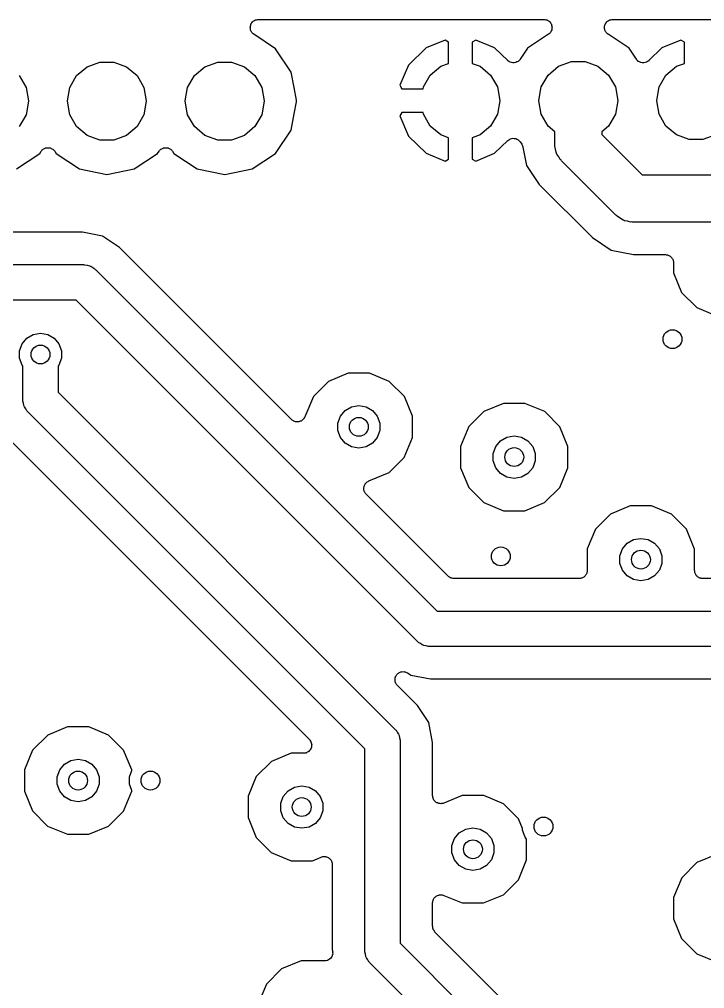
# Model space of a CAD drawing. Extents: x 91.7 to 190.7, y -114.3 to -59.5.
# Drawn here: x 144.93 to 159.7, y -81.9 to -61.02 of the extents above; entities that cross this region are included whole.
import ezdxf

# ---------------------------------------------------------------- set-up
doc = ezdxf.new("R2010")
doc.units = 0
doc.header["$MEASUREMENT"] = 0
doc.layers.add('BLACK', color=7, linetype='CONTINUOUS')

msp = doc.modelspace()

# ---------------------------------------------------------------- linework, layer by layer
at = {"layer": 'Black'}
for p, q in [((149.91, -61.184), (149.913, -61.1747)), ((149.913, -61.2049), (149.91, -61.184)), ((149.913, -61.165), (149.92, -61.1453)), ((149.913, -61.1747), (149.913, -61.165)), ((149.92, -61.1453), (149.925, -61.1248)), ((149.925, -61.1248), (149.93, -61.1168)), ((149.93, -61.1168), (149.933, -61.1077)), ((149.933, -61.1077), (149.947, -61.0916)), ((149.947, -61.0916), (149.959, -61.0741)), ((149.959, -61.0741), (149.966, -61.0684)), ((149.966, -61.0684), (149.973, -61.0611)), ((149.973, -61.0611), (149.991, -61.0505)), ((149.991, -61.0505), (150.008, -61.0381)), ((150.008, -61.0381), (150.017, -61.0354)), ((150.017, -61.0354), (150.025, -61.0306)), ((150.025, -61.0306), (150.046, -61.0269)), ((150.046, -61.0269), (150.066, -61.021)), ((150.066, -61.021), (150.076, -61.0217)), ((150.076, -61.0217), (150.085, -61.02)), ((150.085, -61.02), (156.24, -61.02)), ((156.24, -61.02), (156.249, -61.0217)), ((156.249, -61.0217), (156.259, -61.021)), ((156.259, -61.021), (156.279, -61.0269)), ((156.279, -61.0269), (156.3, -61.0306)), ((156.3, -61.0306), (156.308, -61.0354)), ((156.308, -61.0354), (156.317, -61.0381)), ((156.317, -61.0381), (156.334, -61.0505)), ((156.334, -61.0505), (156.352, -61.0611)), ((156.352, -61.0611), (156.359, -61.0684)), ((156.359, -61.0684), (156.366, -61.0741)), ((156.366, -61.0741), (156.378, -61.0916)), ((156.378, -61.0916), (156.392, -61.1077)), ((156.392, -61.1077), (156.395, -61.1168)), ((156.395, -61.1168), (156.4, -61.1248)), ((156.4, -61.1248), (156.405, -61.1453)), ((156.405, -61.1453), (156.413, -61.165)), ((156.413, -61.165), (156.413, -61.1747)), ((156.413, -61.1747), (156.415, -61.184)), ((156.415, -61.184), (156.413, -61.2049)), ((157.545, -61.184), (157.547, -61.1747)), ((157.547, -61.2049), (157.545, -61.184)), ((157.547, -61.165), (157.555, -61.1453)), ((157.547, -61.1747), (157.547, -61.165)), ((157.555, -61.1453), (157.56, -61.1248)), ((157.56, -61.1248), (157.565, -61.1168)), ((157.565, -61.1168), (157.568, -61.1077)), ((157.568, -61.1077), (157.582, -61.0916)), ((157.582, -61.0916), (157.594, -61.0741)), ((157.594, -61.0741), (157.601, -61.0684)), ((157.601, -61.0684), (157.608, -61.0611)), ((157.608, -61.0611), (157.626, -61.0505)), ((157.626, -61.0505), (157.643, -61.0381)), ((157.643, -61.0381), (157.652, -61.0354)), ((157.652, -61.0354), (157.66, -61.0306)), ((157.66, -61.0306), (157.681, -61.0269)), ((157.681, -61.0269), (157.701, -61.021)), ((157.701, -61.021), (157.711, -61.0217)), ((157.711, -61.0217), (157.72, -61.02)), ((157.72, -61.02), (161.32, -61.02)), ((149.913, -61.226), (149.913, -61.2049)), ((149.916, -61.235), (149.913, -61.226)), ((149.917, -61.2446), (149.916, -61.235)), ((149.926, -61.2635), (149.917, -61.2446)), ((149.933, -61.2832), (149.926, -61.2635)), ((149.94, -61.2906), (149.933, -61.2832)), ((149.944, -61.2993), (149.94, -61.2906)), ((149.959, -61.3138), (149.944, -61.2993)), ((149.973, -61.3299), (149.959, -61.3138)), ((149.981, -61.3348), (149.973, -61.3299)), ((149.988, -61.3414), (149.981, -61.3348)), ((150.454, -61.6526), (149.988, -61.3414)), ((156.337, -61.3414), (155.886, -61.6426)), ((156.344, -61.3348), (156.337, -61.3414)), ((156.352, -61.3299), (156.344, -61.3348)), ((156.366, -61.3138), (156.352, -61.3299)), ((156.381, -61.2993), (156.366, -61.3138)), ((156.385, -61.2906), (156.381, -61.2993)), ((156.392, -61.2832), (156.385, -61.2906)), ((156.399, -61.2635), (156.392, -61.2832)), ((156.408, -61.2446), (156.399, -61.2635)), ((156.409, -61.235), (156.408, -61.2446)), ((156.413, -61.226), (156.409, -61.235)), ((156.413, -61.2049), (156.413, -61.226)), ((157.547, -61.226), (157.547, -61.2049)), ((157.551, -61.235), (157.547, -61.226)), ((157.552, -61.2446), (157.551, -61.235)), ((157.561, -61.2635), (157.552, -61.2446)), ((157.568, -61.2832), (157.561, -61.2635)), ((157.575, -61.2906), (157.568, -61.2832)), ((157.579, -61.2993), (157.575, -61.2906)), ((157.594, -61.3138), (157.579, -61.2993)), ((157.608, -61.3299), (157.594, -61.3138)), ((157.616, -61.3348), (157.608, -61.3299)), ((157.623, -61.3414), (157.616, -61.3348)), ((158.074, -61.6426), (157.623, -61.3414)), ((154.109, -61.4652), (153.702, -61.6341)), ((154.186, -61.5101), (154.109, -61.4652)), ((154.186, -61.9684), (154.186, -61.5101)), ((154.771, -61.4652), (154.694, -61.5101)), ((154.694, -61.5101), (154.694, -61.9684)), ((155.178, -61.6341), (154.771, -61.4652)), ((159.189, -61.4652), (158.782, -61.6341)), ((159.266, -61.5101), (159.189, -61.4652)), ((159.266, -61.9684), (159.266, -61.5101)), ((150.789, -62.1544), (150.454, -61.6526)), ((153.702, -61.6341), (153.323, -62.004)), ((155.459, -61.9083), (155.178, -61.6341)), ((155.886, -61.6426), (155.728, -61.8802)), ((158.232, -61.8802), (158.074, -61.6426)), ((158.782, -61.6341), (158.501, -61.9083)), ((146.395, -62.0406), (146.672, -61.9397)), ((146.672, -61.9397), (146.968, -61.9397)), ((146.968, -61.9397), (147.245, -62.0406)), ((148.935, -62.0406), (149.212, -61.9397)), ((149.212, -61.9397), (149.508, -61.9397)), ((149.508, -61.9397), (149.785, -62.0406)), ((153.323, -62.004), (153.136, -62.4406)), ((154.015, -62.0306), (154.186, -61.9684)), ((154.694, -61.9684), (154.865, -62.0306)), ((155.46, -61.9088), (155.459, -61.9083)), ((155.46, -61.9095), (155.46, -61.9088)), ((155.485, -61.9259), (155.46, -61.9095)), ((155.509, -61.9426), (155.485, -61.9259)), ((155.51, -61.9429), (155.509, -61.9426)), ((155.511, -61.9433), (155.51, -61.9429)), ((155.54, -61.9504), (155.511, -61.9433)), ((155.569, -61.9577), (155.54, -61.9504)), ((155.57, -61.9578), (155.569, -61.9576)), ((155.569, -61.9576), (155.569, -61.9577)), ((155.6, -61.9546), (155.57, -61.9578)), ((155.629, -61.9517), (155.6, -61.9546)), ((155.63, -61.9513), (155.629, -61.9517)), ((155.631, -61.9512), (155.63, -61.9513)), ((155.657, -61.9381), (155.631, -61.9512)), ((155.684, -61.9253), (155.657, -61.9381)), ((155.685, -61.9246), (155.684, -61.9253)), ((155.686, -61.9242), (155.685, -61.9246)), ((155.706, -61.9029), (155.686, -61.9242)), ((155.727, -61.8816), (155.706, -61.9029)), ((155.728, -61.8802), (155.727, -61.8808)), ((155.727, -61.8808), (155.727, -61.8816)), ((156.555, -62.0306), (156.832, -61.9297)), ((156.832, -61.9297), (157.128, -61.9297)), ((157.128, -61.9297), (157.405, -62.0306)), ((158.233, -61.8808), (158.232, -61.8802)), ((158.233, -61.8816), (158.233, -61.8808)), ((158.254, -61.9028), (158.233, -61.8816)), ((158.274, -61.9242), (158.254, -61.9028)), ((158.275, -61.9246), (158.274, -61.9242)), ((158.276, -61.9253), (158.275, -61.9246)), ((158.303, -61.9381), (158.276, -61.9253)), ((158.329, -61.9512), (158.303, -61.9381)), ((158.33, -61.9513), (158.329, -61.9512)), ((158.331, -61.9517), (158.33, -61.9513)), ((158.36, -61.9546), (158.331, -61.9517)), ((158.39, -61.9578), (158.36, -61.9546)), ((158.391, -61.9576), (158.39, -61.9578)), ((158.42, -61.9504), (158.391, -61.9577)), ((158.391, -61.9577), (158.391, -61.9576)), ((158.449, -61.9433), (158.42, -61.9504)), ((158.45, -61.9429), (158.449, -61.9433)), ((158.451, -61.9426), (158.45, -61.9429)), ((158.475, -61.926), (158.451, -61.9426)), ((158.5, -61.9095), (158.475, -61.926)), ((158.501, -61.9083), (158.5, -61.9088)), ((158.5, -61.9088), (158.5, -61.9095)), ((159.095, -62.0306), (159.266, -61.9684)), ((146.169, -62.2304), (146.395, -62.0406)), ((147.245, -62.0406), (147.471, -62.2304)), ((148.709, -62.2304), (148.935, -62.0406)), ((149.785, -62.0406), (150.011, -62.2304)), ((150.855, -62.4871), (150.789, -62.1544)), ((153.641, -62.476), (153.789, -62.2204)), ((153.789, -62.2204), (154.015, -62.0306)), ((154.865, -62.0306), (155.091, -62.2204)), ((155.091, -62.2204), (155.239, -62.476)), ((156.181, -62.476), (156.329, -62.2204)), ((156.329, -62.2204), (156.555, -62.0306)), ((157.405, -62.0306), (157.631, -62.2204)), ((157.631, -62.2204), (157.779, -62.476)), ((158.721, -62.476), (158.869, -62.2204)), ((158.869, -62.2204), (159.095, -62.0306)), ((144.931, -62.2304), (145.079, -62.486)), ((146.021, -62.486), (146.169, -62.2304)), ((147.471, -62.2304), (147.619, -62.486)), ((148.561, -62.486), (148.709, -62.2304)), ((150.011, -62.2304), (150.159, -62.486)), ((145.079, -62.486), (145.13, -62.7768)), ((145.97, -62.7768), (146.021, -62.486)), ((147.619, -62.486), (147.67, -62.7768)), ((148.51, -62.7768), (148.561, -62.486)), ((150.159, -62.486), (150.21, -62.7768)), ((150.91, -62.7635), (150.855, -62.4871)), ((153.136, -62.4406), (153.18, -62.516)), ((153.18, -62.516), (153.634, -62.516)), ((153.634, -62.516), (153.641, -62.476)), ((155.239, -62.476), (155.29, -62.7668)), ((156.13, -62.7668), (156.181, -62.476)), ((157.779, -62.476), (157.83, -62.7668)), ((158.67, -62.7668), (158.721, -62.476)), ((145.13, -62.7832), (145.079, -63.074)), ((145.13, -62.7768), (145.13, -62.7832)), ((145.97, -62.7832), (145.97, -62.7768)), ((146.021, -63.074), (145.97, -62.7832)), ((147.67, -62.7832), (147.619, -63.074)), ((147.67, -62.7768), (147.67, -62.7832)), ((148.51, -62.7832), (148.51, -62.7768)), ((148.561, -63.074), (148.51, -62.7832)), ((150.21, -62.7832), (150.159, -63.074)), ((150.21, -62.7768), (150.21, -62.7832)), ((150.859, -63.0529), (150.91, -62.7965)), ((150.91, -62.7965), (150.91, -62.7635)), ((155.29, -62.7732), (155.239, -63.064)), ((155.29, -62.7668), (155.29, -62.7732)), ((156.13, -62.7732), (156.13, -62.7668)), ((156.181, -63.064), (156.13, -62.7732)), ((157.83, -62.7732), (157.779, -63.064)), ((157.83, -62.7668), (157.83, -62.7732)), ((158.67, -62.7732), (158.67, -62.7668)), ((158.721, -63.064), (158.67, -62.7732)), ((150.789, -63.4056), (150.859, -63.0529)), ((150.859, -63.0529), (150.859, -63.0529)), ((153.18, -63.024), (153.136, -63.0994)), ((153.634, -63.024), (153.18, -63.024)), ((153.641, -63.064), (153.634, -63.024)), ((153.789, -63.3196), (153.641, -63.064)), ((155.239, -63.064), (155.091, -63.3196)), ((156.329, -63.3196), (156.181, -63.064)), ((157.779, -63.064), (157.631, -63.3196)), ((158.869, -63.3196), (158.721, -63.064)), ((145.079, -63.074), (144.931, -63.3296)), ((146.169, -63.3296), (146.021, -63.074)), ((147.619, -63.074), (147.471, -63.3296)), ((148.709, -63.3296), (148.561, -63.074)), ((150.159, -63.074), (150.011, -63.3296)), ((153.136, -63.0994), (153.323, -63.536)), ((146.395, -63.5194), (146.169, -63.3296)), ((147.471, -63.3296), (147.245, -63.5194)), ((148.935, -63.5194), (148.709, -63.3296)), ((150.011, -63.3296), (149.785, -63.5194)), ((150.454, -63.9074), (150.789, -63.4056)), ((154.015, -63.5094), (153.789, -63.3196)), ((155.091, -63.3196), (154.865, -63.5094)), ((156.472, -63.4397), (156.329, -63.3196)), ((156.472, -63.71), (156.472, -63.4397)), ((157.631, -63.3196), (157.488, -63.4397)), ((157.488, -63.4397), (157.488, -63.4996)), ((159.095, -63.5094), (158.869, -63.3196)), ((146.672, -63.6203), (146.395, -63.5194)), ((146.968, -63.6203), (146.672, -63.6203)), ((147.245, -63.5194), (146.968, -63.6203)), ((149.212, -63.6203), (148.935, -63.5194)), ((149.508, -63.6203), (149.212, -63.6203)), ((149.785, -63.5194), (149.508, -63.6203)), ((153.323, -63.536), (153.702, -63.9059)), ((154.186, -63.5716), (154.015, -63.5094)), ((154.186, -64.0299), (154.186, -63.5716)), ((154.865, -63.5094), (154.694, -63.5716)), ((154.694, -63.5716), (154.694, -64.0299)), ((155.178, -63.9059), (155.459, -63.6317)), ((155.459, -63.6317), (155.46, -63.6312)), ((155.46, -63.6305), (155.485, -63.6141)), ((155.46, -63.6312), (155.46, -63.6305)), ((155.485, -63.6141), (155.509, -63.5974)), ((155.509, -63.5974), (155.51, -63.5971)), ((155.51, -63.5971), (155.511, -63.5967)), ((155.511, -63.5967), (155.54, -63.5896)), ((155.54, -63.5896), (155.569, -63.5823)), ((155.569, -63.5824), (155.57, -63.5822)), ((155.569, -63.5823), (155.569, -63.5824)), ((155.57, -63.5822), (155.6, -63.5854)), ((155.6, -63.5854), (155.629, -63.5883)), ((155.629, -63.5883), (155.63, -63.5887)), ((155.63, -63.5887), (155.631, -63.5888)), ((155.631, -63.5888), (155.657, -63.6019)), ((155.657, -63.6019), (155.684, -63.6147)), ((155.684, -63.6147), (155.685, -63.6154)), ((155.685, -63.6154), (155.686, -63.6158)), ((155.686, -63.6158), (155.706, -63.6371)), ((155.706, -63.6371), (155.727, -63.6584)), ((155.727, -63.6584), (155.727, -63.6592)), ((155.727, -63.6592), (155.728, -63.6598)), ((155.728, -63.6598), (155.762, -63.7113)), ((157.488, -63.4996), (158.36, -64.372)), ((159.372, -63.6103), (159.095, -63.5094)), ((159.668, -63.6103), (159.372, -63.6103)), ((159.945, -63.5094), (159.668, -63.6103)), ((145.374, -63.9074), (145.404, -63.8618)), ((145.404, -63.8618), (145.417, -63.8479)), ((145.417, -63.8479), (145.429, -63.8325)), ((145.429, -63.8325), (145.438, -63.8261)), ((145.438, -63.8261), (145.446, -63.8177)), ((145.446, -63.8177), (145.463, -63.8093)), ((145.463, -63.8093), (145.479, -63.7986)), ((145.479, -63.7986), (145.491, -63.7959)), ((145.491, -63.7959), (145.501, -63.7908)), ((145.501, -63.7908), (145.52, -63.7887)), ((145.52, -63.7887), (145.539, -63.7841)), ((145.539, -63.7841), (145.55, -63.7854)), ((145.55, -63.7854), (145.561, -63.7841)), ((145.561, -63.7841), (145.58, -63.7887)), ((145.58, -63.7887), (145.599, -63.7908)), ((145.599, -63.7908), (145.609, -63.7959)), ((145.609, -63.7959), (145.621, -63.7986)), ((145.621, -63.7986), (145.637, -63.8093)), ((145.637, -63.8093), (145.654, -63.8177)), ((145.654, -63.8177), (145.662, -63.8261)), ((145.662, -63.8261), (145.671, -63.8325)), ((145.671, -63.8325), (145.683, -63.8479)), ((145.683, -63.8479), (145.696, -63.8618)), ((145.696, -63.8618), (145.726, -63.9074)), ((147.914, -63.9074), (147.944, -63.8618)), ((147.944, -63.8618), (147.957, -63.8479)), ((147.957, -63.8479), (147.969, -63.8325)), ((147.969, -63.8325), (147.978, -63.8261)), ((147.978, -63.8261), (147.986, -63.8177)), ((147.986, -63.8177), (148.003, -63.8093)), ((148.003, -63.8093), (148.019, -63.7986)), ((148.019, -63.7986), (148.031, -63.7959)), ((148.031, -63.7959), (148.041, -63.7908)), ((148.041, -63.7908), (148.06, -63.7887)), ((148.06, -63.7887), (148.079, -63.7841)), ((148.079, -63.7841), (148.09, -63.7854)), ((148.09, -63.7854), (148.101, -63.7841)), ((148.101, -63.7841), (148.12, -63.7887)), ((148.12, -63.7887), (148.139, -63.7908)), ((148.139, -63.7908), (148.149, -63.7959)), ((148.149, -63.7959), (148.161, -63.7986)), ((148.161, -63.7986), (148.177, -63.8093)), ((148.177, -63.8093), (148.194, -63.8177)), ((148.194, -63.8177), (148.202, -63.8261)), ((148.202, -63.8261), (148.211, -63.8325)), ((148.211, -63.8325), (148.223, -63.8479)), ((148.223, -63.8479), (148.236, -63.8618)), ((148.236, -63.8618), (148.266, -63.9074)), ((155.762, -63.7113), (155.764, -63.7148)), ((155.764, -63.7148), (155.766, -63.7178)), ((155.766, -63.7178), (155.776, -63.7427)), ((155.776, -63.7427), (155.787, -63.7671)), ((155.787, -63.7671), (155.787, -63.771)), ((155.787, -63.771), (155.788, -63.7746)), ((155.788, -63.7746), (155.867, -64.171)), ((156.476, -63.732), (156.472, -63.71)), ((156.474, -63.7543), (156.476, -63.732)), ((156.491, -63.8184), (156.474, -63.7543)), ((156.503, -63.8837), (156.491, -63.8184)), ((156.514, -63.9031), (156.503, -63.8837)), ((144.872, -64.2426), (145.374, -63.9074)), ((145.726, -63.9074), (146.228, -64.2426)), ((147.412, -64.2426), (147.914, -63.9074)), ((148.266, -63.9074), (148.768, -64.2426)), ((149.952, -64.2426), (150.454, -63.9074)), ((153.702, -63.9059), (154.109, -64.0748)), ((154.109, -64.0748), (154.186, -64.0299)), ((154.694, -64.0299), (154.771, -64.0748)), ((154.771, -64.0748), (155.178, -63.9059)), ((156.52, -63.9247), (156.514, -63.9031)), ((156.558, -63.9791), (156.52, -63.9247)), ((156.591, -64.0365), (156.558, -63.9791)), ((156.608, -64.0509), (156.591, -64.0365)), ((156.621, -64.0692), (156.608, -64.0509)), ((157.791, -65.2392), (156.621, -64.0692)), ((146.228, -64.2426), (146.82, -64.3604)), ((146.82, -64.3604), (147.412, -64.2426)), ((148.768, -64.2426), (149.36, -64.3604)), ((149.36, -64.3604), (149.952, -64.2426)), ((155.867, -64.171), (156.138, -64.5764)), ((158.36, -64.372), (176.21, -64.372)), ((156.138, -64.5764), (157.284, -65.722)), ((157.809, -65.252), (157.791, -65.2392)), ((157.823, -65.2692), (157.809, -65.252)), ((157.881, -65.3023), (157.823, -65.2692)), ((157.935, -65.3404), (157.881, -65.3023)), ((157.957, -65.3462), (157.935, -65.3404)), ((157.976, -65.3574), (157.957, -65.3462)), ((158.042, -65.3689), (157.976, -65.3574)), ((158.106, -65.3861), (158.042, -65.3689)), ((158.128, -65.3841), (158.106, -65.3861)), ((158.15, -65.388), (158.128, -65.3841)), ((176, -65.388), (158.15, -65.388)), ((146.298, -65.604), (132.272, -65.604)), ((146.727, -65.6895), (146.298, -65.604)), ((147.092, -65.9328), (146.727, -65.6895)), ((157.284, -65.722), (157.689, -65.9929)), ((150.8, -69.6415), (147.092, -65.9328)), ((157.689, -65.9929), (158.167, -66.088)), ((158.167, -66.088), (158.857, -66.088)), ((158.857, -66.088), (158.872, -66.0907)), ((158.872, -66.0907), (158.888, -66.0907)), ((158.888, -66.0907), (158.902, -66.0959)), ((158.902, -66.0959), (158.917, -66.0986)), ((158.917, -66.0986), (158.931, -66.1063)), ((158.931, -66.1063), (158.945, -66.1116)), ((158.945, -66.1116), (158.957, -66.1214)), ((158.957, -66.1214), (158.97, -66.1291)), ((158.97, -66.1291), (158.98, -66.1409)), ((158.98, -66.1409), (158.992, -66.1508)), ((158.992, -66.1508), (158.999, -66.164)), ((158.999, -66.164), (159.009, -66.1757)), ((159.009, -66.1757), (159.015, -66.1902)), ((159.015, -66.1902), (159.022, -66.2036)), ((132.255, -66.304), (146.315, -66.304)), ((146.315, -66.304), (146.332, -66.3069)), ((146.332, -66.3069), (146.348, -66.3054)), ((146.348, -66.3054), (146.396, -66.3183)), ((146.396, -66.3183), (146.445, -66.327)), ((146.445, -66.327), (146.46, -66.3354)), ((146.46, -66.3354), (146.476, -66.3397)), ((146.476, -66.3397), (146.517, -66.3682)), ((146.517, -66.3682), (146.56, -66.3931)), ((146.56, -66.3931), (146.571, -66.406)), ((159.022, -66.2036), (159.025, -66.2187)), ((159.025, -66.2187), (159.03, -66.233)), ((159.03, -66.233), (159.03, -66.2485)), ((159.03, -66.2485), (159.033, -66.2637)), ((159.033, -66.2637), (159.033, -66.4792)), ((146.571, -66.406), (146.584, -66.4156)), ((146.584, -66.4156), (153.938, -73.769)), ((159.033, -66.4792), (159.208, -66.9046)), ((159.208, -66.9046), (159.534, -67.2305)), ((146.157, -67.066), (132.413, -67.066)), ((153.511, -74.4194), (146.157, -67.066)), ((159.534, -67.2305), (159.959, -67.407)), ((145.095, -67.8884), (145.233, -67.8087)), ((145.233, -67.8087), (145.39, -67.7811)), ((145.39, -67.7811), (145.547, -67.8087)), ((145.547, -67.8087), (145.685, -67.8884)), ((144.938, -68.1603), (144.993, -68.0105)), ((144.993, -68.0105), (145.095, -67.8884)), ((145.685, -67.8884), (145.787, -68.0105)), ((145.787, -68.0105), (145.842, -68.1603)), ((144.938, -68.3197), (144.938, -68.1603)), ((145.842, -68.1603), (145.842, -68.3197)), ((144.993, -68.4695), (144.938, -68.3197)), ((145.009, -68.4891), (144.993, -68.4695)), ((145.009, -69.21), (145.009, -68.4891)), ((145.787, -68.4695), (145.771, -68.4891)), ((145.771, -68.4891), (145.771, -69.0522)), ((145.842, -68.3197), (145.787, -68.4695)), ((152.021, -68.6426), (151.595, -68.8184)), ((152.481, -68.643), (152.021, -68.6426)), ((152.906, -68.8195), (152.481, -68.643)), ((151.595, -68.8184), (151.27, -69.1436)), ((153.232, -69.1454), (152.906, -68.8195)), ((145.771, -69.0522), (153.029, -76.3106)), ((145.012, -69.2265), (145.009, -69.21)), ((145.01, -69.2432), (145.012, -69.2265)), ((145.023, -69.2913), (145.01, -69.2432)), ((145.032, -69.3403), (145.023, -69.2913)), ((151.27, -69.1436), (151.086, -69.5847)), ((153.407, -69.5708), (153.232, -69.1454)), ((155.371, -69.2926), (154.945, -69.4684)), ((155.831, -69.293), (155.371, -69.2926)), ((156.256, -69.4695), (155.831, -69.293)), ((145.04, -69.3548), (145.032, -69.3403)), ((145.045, -69.371), (145.04, -69.3548)), ((145.073, -69.4118), (145.045, -69.371)), ((145.098, -69.4549), (145.073, -69.4118)), ((145.111, -69.4657), (145.098, -69.4549)), ((145.121, -69.4794), (145.111, -69.4657)), ((152.379, -76.7378), (145.121, -69.4794)), ((151.853, -69.5705), (151.955, -69.4484)), ((151.955, -69.4484), (152.093, -69.3687)), ((152.093, -69.3687), (152.25, -69.3411)), ((152.25, -69.3411), (152.407, -69.3687)), ((152.407, -69.3687), (152.545, -69.4484)), ((152.545, -69.4484), (152.647, -69.5705)), ((154.945, -69.4684), (154.62, -69.7936)), ((156.582, -69.7954), (156.256, -69.4695)), ((150.816, -69.6524), (150.8, -69.6415)), ((150.83, -69.6653), (150.816, -69.6524)), ((150.841, -69.6698), (150.83, -69.6653)), ((150.85, -69.6764), (150.841, -69.6698)), ((150.869, -69.6814), (150.85, -69.6764)), ((150.886, -69.6887), (150.869, -69.6814)), ((150.898, -69.6892), (150.886, -69.6887)), ((150.909, -69.6922), (150.898, -69.6892)), ((150.928, -69.6905), (150.909, -69.6922)), ((150.947, -69.6914), (150.928, -69.6905)), ((150.958, -69.6879), (150.947, -69.6914)), ((150.97, -69.6869), (150.958, -69.6879)), ((150.987, -69.6788), (150.97, -69.6869)), ((151.005, -69.6731), (150.987, -69.6788)), ((151.014, -69.666), (151.005, -69.6731)), ((151.025, -69.6611), (151.014, -69.666)), ((151.038, -69.6476), (151.025, -69.6611)), ((151.054, -69.6361), (151.038, -69.6476)), ((151.06, -69.6263), (151.054, -69.6361)), ((151.068, -69.618), (151.06, -69.6263)), ((151.076, -69.6007), (151.068, -69.618)), ((151.086, -69.5847), (151.076, -69.6007)), ((151.798, -69.7203), (151.853, -69.5705)), ((151.798, -69.8797), (151.798, -69.7203)), ((152.647, -69.5705), (152.702, -69.7203)), ((152.702, -69.7203), (152.702, -69.8797)), ((153.407, -70.0312), (153.407, -69.5708)), ((151.853, -70.0295), (151.798, -69.8797)), ((152.702, -69.8797), (152.647, -70.0295)), ((154.62, -69.7936), (154.443, -70.2188)), ((156.757, -70.2208), (156.582, -69.7954)), ((144.638, -69.9866), (151.184, -76.5332)), ((151.955, -70.1516), (151.853, -70.0295)), ((152.093, -70.2313), (151.955, -70.1516)), ((152.545, -70.1516), (152.407, -70.2313)), ((152.647, -70.0295), (152.545, -70.1516)), ((153.23, -70.4564), (153.407, -70.0312)), ((155.203, -70.2205), (155.305, -70.0984)), ((155.305, -70.0984), (155.443, -70.0187)), ((155.443, -70.0187), (155.6, -69.9911)), ((155.6, -69.9911), (155.757, -70.0187)), ((155.757, -70.0187), (155.895, -70.0984)), ((155.895, -70.0984), (155.997, -70.2205)), ((152.25, -70.2589), (152.093, -70.2313)), ((152.407, -70.2313), (152.25, -70.2589)), ((154.443, -70.2188), (154.443, -70.6792)), ((155.148, -70.3703), (155.203, -70.2205)), ((155.148, -70.5297), (155.148, -70.3703)), ((155.997, -70.2205), (156.052, -70.3703)), ((156.052, -70.3703), (156.052, -70.5297)), ((156.757, -70.6812), (156.757, -70.2208)), ((153.097, -70.5897), (153.23, -70.4564)), ((155.203, -70.6795), (155.148, -70.5297)), ((156.052, -70.5297), (155.997, -70.6795)), ((152.465, -70.9631), (152.905, -70.7816)), ((152.905, -70.7816), (153.097, -70.5897)), ((153.097, -70.5897), (153.097, -70.5897)), ((154.443, -70.6792), (154.618, -71.1046)), ((155.305, -70.8016), (155.203, -70.6795)), ((155.997, -70.6795), (155.895, -70.8016)), ((156.58, -71.1064), (156.757, -70.6812)), ((152.402, -71.0111), (152.414, -70.9958)), ((152.414, -70.9958), (152.424, -70.9897)), ((152.424, -70.9897), (152.432, -70.9816)), ((152.432, -70.9816), (152.449, -70.9735)), ((152.449, -70.9735), (152.465, -70.9631)), ((155.443, -70.8813), (155.305, -70.8016)), ((155.6, -70.9089), (155.443, -70.8813)), ((155.757, -70.8813), (155.6, -70.9089)), ((155.895, -70.8016), (155.757, -70.8813)), ((152.357, -71.1406), (152.359, -71.1215)), ((152.36, -71.1517), (152.357, -71.1406)), ((152.358, -71.1023), (152.362, -71.0913)), ((152.359, -71.1215), (152.358, -71.1023)), ((152.361, -71.1632), (152.36, -71.1517)), ((152.368, -71.1809), (152.361, -71.1632)), ((152.362, -71.0913), (152.363, -71.0799)), ((152.363, -71.0799), (152.371, -71.0625)), ((152.373, -71.1995), (152.368, -71.1809)), ((152.371, -71.0625), (152.377, -71.0442)), ((152.38, -71.2089), (152.373, -71.1995)), ((152.377, -71.0442), (152.384, -71.0351)), ((152.384, -71.0351), (152.389, -71.0247)), ((152.389, -71.0247), (152.402, -71.0111)), ((154.618, -71.1046), (154.944, -71.4305)), ((156.255, -71.4316), (156.58, -71.1064)), ((152.384, -71.2195), (152.38, -71.2089)), ((152.397, -71.2337), (152.384, -71.2195)), ((152.408, -71.2494), (152.397, -71.2337)), ((154.176, -73.0176), (152.408, -71.2494)), ((154.944, -71.4305), (155.369, -71.607)), ((155.369, -71.607), (155.829, -71.6074)), ((155.829, -71.6074), (156.255, -71.4316)), ((158.101, -71.5026), (157.675, -71.6784)), ((158.561, -71.503), (158.101, -71.5026)), ((158.986, -71.6795), (158.561, -71.503)), ((157.675, -71.6784), (157.35, -72.0036)), ((159.312, -72.0054), (158.986, -71.6795)), ((157.35, -72.0036), (157.173, -72.4288)), ((159.487, -72.4308), (159.312, -72.0054)), ((158.035, -72.3084), (158.173, -72.2287)), ((158.173, -72.2287), (158.33, -72.2011)), ((158.33, -72.2011), (158.487, -72.2287)), ((158.487, -72.2287), (158.625, -72.3084)), ((157.173, -72.4288), (157.173, -72.8937)), ((157.878, -72.5803), (157.933, -72.4305)), ((157.933, -72.4305), (158.035, -72.3084)), ((158.625, -72.3084), (158.727, -72.4305)), ((158.727, -72.4305), (158.782, -72.5803)), ((159.487, -72.8933), (159.487, -72.4308)), ((157.878, -72.7397), (157.878, -72.5803)), ((158.782, -72.5803), (158.782, -72.7397)), ((157.933, -72.8895), (157.878, -72.7397)), ((158.782, -72.7397), (158.727, -72.8895)), ((154.183, -73.022), (154.176, -73.0176)), ((154.188, -73.0279), (154.183, -73.022)), ((154.208, -73.0394), (154.188, -73.0279)), ((154.226, -73.0526), (154.208, -73.0394)), ((154.234, -73.0546), (154.226, -73.0526)), ((154.24, -73.0584), (154.234, -73.0546)), ((154.263, -73.0624), (154.24, -73.0584)), ((154.285, -73.0683), (154.263, -73.0624)), ((154.293, -73.0677), (154.285, -73.0683)), ((154.3, -73.069), (154.293, -73.0677)), ((156.997, -73.069), (154.3, -73.069)), ((157.012, -73.0663), (156.997, -73.069)), ((157.027, -73.0664), (157.012, -73.0663)), ((157.042, -73.0611), (157.027, -73.0664)), ((157.057, -73.0584), (157.042, -73.0611)), ((157.07, -73.0508), (157.057, -73.0584)), ((157.085, -73.0456), (157.07, -73.0508)), ((157.097, -73.0357), (157.085, -73.0456)), ((157.11, -73.0279), (157.097, -73.0357)), ((157.12, -73.0162), (157.11, -73.0279)), ((157.131, -73.0064), (157.12, -73.0162)), ((157.139, -72.9931), (157.131, -73.0064)), ((157.149, -72.9813), (157.139, -72.9931)), ((157.154, -72.9669), (157.149, -72.9813)), ((157.162, -72.9537), (157.154, -72.9669)), ((157.165, -72.9385), (157.162, -72.9537)), ((157.17, -72.924), (157.165, -72.9385)), ((157.173, -72.8937), (157.17, -72.9087)), ((157.17, -72.9087), (157.17, -72.924)), ((158.035, -73.0116), (157.933, -72.8895)), ((158.173, -73.0913), (158.035, -73.0116)), ((158.625, -73.0116), (158.487, -73.0913)), ((158.727, -72.8895), (158.625, -73.0116)), ((159.49, -72.9085), (159.487, -72.8933)), ((159.49, -72.924), (159.49, -72.9085)), ((159.495, -72.9383), (159.49, -72.924)), ((159.498, -72.9534), (159.495, -72.9383)), ((159.505, -72.9668), (159.498, -72.9534)), ((159.511, -72.9813), (159.505, -72.9668)), ((159.52, -72.993), (159.511, -72.9813)), ((159.528, -73.0062), (159.52, -72.993)), ((159.54, -73.0161), (159.528, -73.0062)), ((159.55, -73.0279), (159.54, -73.0161)), ((159.563, -73.0356), (159.55, -73.0279)), ((159.575, -73.0454), (159.563, -73.0356)), ((159.589, -73.0507), (159.575, -73.0454)), ((159.602, -73.0584), (159.589, -73.0507)), ((159.618, -73.0611), (159.602, -73.0584)), ((159.632, -73.0663), (159.618, -73.0611)), ((159.647, -73.0663), (159.632, -73.0663)), ((159.662, -73.069), (159.647, -73.0663)), ((161.094, -73.069), (159.662, -73.069)), ((158.33, -73.1189), (158.173, -73.0913)), ((158.487, -73.0913), (158.33, -73.1189)), ((153.938, -73.769), (172.072, -73.769)), ((153.524, -74.429), (153.511, -74.4194)), ((153.535, -74.4419), (153.524, -74.429)), ((153.578, -74.4668), (153.535, -74.4419)), ((153.619, -74.4953), (153.578, -74.4668)), ((153.635, -74.4996), (153.619, -74.4953)), ((153.65, -74.508), (153.635, -74.4996)), ((153.699, -74.5167), (153.65, -74.508)), ((153.747, -74.5296), (153.699, -74.5167)), ((153.763, -74.5281), (153.747, -74.5296)), ((153.78, -74.531), (153.763, -74.5281)), ((172.23, -74.531), (153.78, -74.531)), ((153.044, -75.1771), (153.054, -75.1627)), ((153.054, -75.1627), (153.061, -75.1471)), ((153.061, -75.1471), (153.07, -75.1376)), ((153.07, -75.1376), (153.078, -75.1264)), ((153.078, -75.1264), (153.092, -75.1162)), ((153.092, -75.1162), (153.104, -75.104)), ((153.104, -75.104), (153.116, -75.0983)), ((153.116, -75.0983), (153.127, -75.0903)), ((153.127, -75.0903), (153.144, -75.0855)), ((153.144, -75.0855), (153.159, -75.0782)), ((153.159, -75.0782), (153.173, -75.077)), ((153.173, -75.077), (153.186, -75.0733)), ((153.186, -75.0733), (153.203, -75.0744)), ((153.203, -75.0744), (153.22, -75.0729)), ((153.22, -75.0729), (153.233, -75.0764)), ((153.233, -75.0764), (153.246, -75.0773)), ((153.246, -75.0773), (153.262, -75.0842)), ((153.262, -75.0842), (153.279, -75.0887)), ((153.279, -75.0887), (153.29, -75.0964)), ((153.29, -75.0964), (153.302, -75.1018)), ((153.302, -75.1018), (153.333, -75.1225)), ((153.333, -75.1225), (153.333, -75.1225)), ((153.333, -75.1225), (153.368, -75.1455)), ((153.368, -75.1455), (153.797, -75.231)), ((153.03, -75.2363), (153.034, -75.2195)), ((153.031, -75.2496), (153.03, -75.2363)), ((153.03, -75.263), (153.031, -75.2496)), ((153.034, -75.2797), (153.03, -75.263)), ((153.034, -75.2195), (153.035, -75.2023)), ((153.036, -75.2969), (153.034, -75.2797)), ((153.035, -75.2023), (153.041, -75.1901)), ((153.042, -75.3089), (153.036, -75.2969)), ((153.041, -75.1901), (153.044, -75.1771)), ((153.046, -75.3219), (153.042, -75.3089)), ((153.056, -75.336), (153.046, -75.3219)), ((153.063, -75.3515), (153.056, -75.336)), ((153.073, -75.3608), (153.063, -75.3515)), ((153.081, -75.3718), (153.073, -75.3608)), ((153.512, -75.8034), (153.081, -75.3718)), ((153.797, -75.231), (172.213, -75.231)), ((153.756, -76.1676), (153.512, -75.8034)), ((153.841, -76.5973), (153.756, -76.1676)), ((145.971, -76.2626), (145.545, -76.4384)), ((146.431, -76.263), (145.971, -76.2626)), ((146.856, -76.4395), (146.431, -76.263)), ((153.029, -76.3106), (153.039, -76.3243)), ((153.039, -76.3243), (153.052, -76.3351)), ((153.052, -76.3351), (153.077, -76.3782)), ((153.077, -76.3782), (153.105, -76.419)), ((153.105, -76.419), (153.11, -76.4352)), ((145.545, -76.4384), (145.22, -76.7636)), ((147.182, -76.7654), (146.856, -76.4395)), ((151.184, -76.5332), (151.198, -76.5521)), ((151.198, -76.5521), (151.212, -76.5697)), ((151.212, -76.5697), (151.215, -76.5769)), ((151.215, -76.5769), (151.219, -76.5832)), ((151.219, -76.5832), (151.225, -76.6054)), ((151.225, -76.6054), (151.233, -76.627)), ((151.233, -76.627), (151.233, -76.6347)), ((151.233, -76.6347), (151.235, -76.642)), ((153.11, -76.4352), (153.118, -76.4497)), ((153.118, -76.4497), (153.127, -76.4987)), ((153.127, -76.4987), (153.14, -76.5468)), ((153.14, -76.5468), (153.138, -76.5635)), ((153.138, -76.5635), (153.141, -76.58)), ((153.141, -76.58), (153.141, -80.9222)), ((153.841, -77.7446), (153.841, -76.5973)), ((145.22, -76.7636), (145.043, -77.1888)), ((147.357, -77.1908), (147.182, -76.7654)), ((150.791, -76.8326), (150.365, -77.0084)), ((151.06, -76.8328), (150.791, -76.8326)), ((151.083, -76.8289), (151.06, -76.8328)), ((151.106, -76.8269), (151.083, -76.8289)), ((151.113, -76.8236), (151.106, -76.8269)), ((151.12, -76.8223), (151.113, -76.8236)), ((151.14, -76.8108), (151.12, -76.8223)), ((151.161, -76.8011), (151.14, -76.8108)), ((151.166, -76.7957), (151.161, -76.8011)), ((151.173, -76.7919), (151.166, -76.7957)), ((151.188, -76.7743), (151.173, -76.7919)), ((151.204, -76.758), (151.188, -76.7743)), ((151.207, -76.7511), (151.204, -76.758)), ((151.212, -76.7452), (151.207, -76.7511)), ((151.22, -76.7236), (151.212, -76.7452)), ((151.23, -76.7028), (151.22, -76.7236)), ((151.231, -76.6951), (151.23, -76.7028)), ((151.233, -76.688), (151.231, -76.6951)), ((151.235, -76.642), (151.233, -76.665)), ((151.233, -76.665), (151.233, -76.688)), ((152.379, -81.08), (152.379, -76.7378)), ((145.905, -77.0684), (146.043, -76.9887)), ((146.043, -76.9887), (146.2, -76.9611)), ((146.2, -76.9611), (146.357, -76.9887)), ((146.357, -76.9887), (146.495, -77.0684)), ((150.365, -77.0084), (150.04, -77.3336)), ((145.043, -77.1888), (145.043, -77.6492)), ((145.748, -77.3403), (145.803, -77.1905)), ((145.803, -77.1905), (145.905, -77.0684)), ((146.495, -77.0684), (146.597, -77.1905)), ((146.597, -77.1905), (146.652, -77.3403)), ((147.308, -77.3403), (147.357, -77.2047)), ((147.357, -77.2047), (147.357, -77.1908)), ((145.748, -77.4997), (145.748, -77.3403)), ((146.652, -77.3403), (146.652, -77.4997)), ((147.308, -77.4997), (147.308, -77.3403)), ((150.04, -77.3336), (149.863, -77.7588)), ((145.043, -77.6492), (145.218, -78.0746)), ((145.803, -77.6495), (145.748, -77.4997)), ((145.905, -77.7716), (145.803, -77.6495)), ((146.597, -77.6495), (146.495, -77.7716)), ((146.652, -77.4997), (146.597, -77.6495)), ((147.18, -78.0764), (147.357, -77.6512)), ((147.357, -77.6343), (147.308, -77.4997)), ((147.357, -77.6512), (147.357, -77.6343)), ((150.623, -77.7605), (150.725, -77.6384)), ((150.725, -77.6384), (150.863, -77.5587)), ((150.863, -77.5587), (151.02, -77.5311)), ((151.02, -77.5311), (151.177, -77.5587)), ((151.177, -77.5587), (151.315, -77.6384)), ((151.315, -77.6384), (151.417, -77.7605)), ((146.043, -77.8513), (145.905, -77.7716)), ((146.2, -77.8789), (146.043, -77.8513)), ((146.357, -77.8513), (146.2, -77.8789)), ((146.495, -77.7716), (146.357, -77.8513)), ((149.863, -77.7588), (149.863, -78.2192)), ((150.568, -77.9103), (150.623, -77.7605)), ((151.417, -77.7605), (151.472, -77.9103)), ((153.844, -77.7633), (153.841, -77.7446)), ((153.845, -77.7824), (153.844, -77.7633)), ((153.85, -77.7931), (153.845, -77.7824)), ((153.852, -77.8046), (153.85, -77.7931)), ((153.861, -77.8211), (153.852, -77.8046)), ((153.868, -77.8387), (153.861, -77.8211)), ((153.876, -77.8473), (153.868, -77.8387)), ((153.882, -77.8574), (153.876, -77.8473)), ((153.897, -77.8696), (153.882, -77.8574)), ((153.91, -77.8837), (153.897, -77.8696)), ((153.92, -77.8891), (153.91, -77.8837)), ((153.929, -77.8966), (153.92, -77.8891)), ((154.481, -77.7426), (154.084, -77.9068)), ((154.941, -77.743), (154.481, -77.7426)), ((155.366, -77.9195), (154.941, -77.743)), ((145.218, -78.0746), (145.544, -78.4005)), ((146.855, -78.4016), (147.18, -78.0764)), ((150.568, -78.0697), (150.568, -77.9103)), ((150.623, -78.2195), (150.568, -78.0697)), ((151.472, -78.0697), (151.417, -78.2195)), ((151.472, -77.9103), (151.472, -78.0697)), ((153.947, -77.9031), (153.929, -77.8966)), ((153.964, -77.9119), (153.947, -77.9031)), ((153.975, -77.9134), (153.964, -77.9119)), ((153.986, -77.9174), (153.975, -77.9134)), ((154.005, -77.9174), (153.986, -77.9174)), ((154.024, -77.9199), (154.005, -77.9174)), ((154.035, -77.9174), (154.024, -77.9199)), ((154.047, -77.9174), (154.035, -77.9174)), ((154.065, -77.9109), (154.047, -77.9174)), ((154.084, -77.9068), (154.065, -77.9109)), ((155.692, -78.2454), (155.366, -77.9195)), ((149.863, -78.2192), (150.038, -78.6446)), ((150.725, -78.3416), (150.623, -78.2195)), ((151.417, -78.2195), (151.315, -78.3416)), ((155.778, -78.4545), (155.692, -78.2454)), ((145.544, -78.4005), (145.969, -78.577)), ((146.429, -78.5774), (146.855, -78.4016)), ((150.863, -78.4213), (150.725, -78.3416)), ((151.02, -78.4489), (150.863, -78.4213)), ((151.177, -78.4213), (151.02, -78.4489)), ((151.315, -78.3416), (151.177, -78.4213)), ((154.415, -78.5484), (154.553, -78.4687)), ((154.553, -78.4687), (154.71, -78.4411)), ((154.71, -78.4411), (154.867, -78.4687)), ((154.867, -78.4687), (155.005, -78.5484)), ((155.778, -78.4897), (155.778, -78.4545)), ((155.833, -78.6395), (155.778, -78.4897)), ((145.969, -78.577), (146.429, -78.5774)), ((150.038, -78.6446), (150.364, -78.9705)), ((154.258, -78.8203), (154.313, -78.6705)), ((154.313, -78.6705), (154.415, -78.5484)), ((155.005, -78.5484), (155.107, -78.6705)), ((155.107, -78.6705), (155.162, -78.8203)), ((155.867, -78.681), (155.833, -78.6395)), ((155.867, -79.1312), (155.867, -78.681)), ((154.258, -78.9797), (154.258, -78.8203)), ((155.162, -78.8203), (155.162, -78.9797)), ((150.364, -78.9705), (150.789, -79.147)), ((151.249, -79.1474), (151.436, -79.07)), ((151.436, -79.07), (151.455, -79.0659)), ((151.455, -79.0659), (151.473, -79.0594)), ((151.473, -79.0594), (151.485, -79.0594)), ((151.485, -79.0594), (151.496, -79.0569)), ((151.496, -79.0569), (151.515, -79.0594)), ((151.515, -79.0594), (151.534, -79.0594)), ((151.534, -79.0594), (151.545, -79.0633)), ((151.545, -79.0633), (151.556, -79.0649)), ((151.556, -79.0649), (151.573, -79.0737)), ((151.573, -79.0737), (151.591, -79.0802)), ((151.591, -79.0802), (151.6, -79.0877)), ((151.6, -79.0877), (151.61, -79.0931)), ((151.61, -79.0931), (151.623, -79.1071)), ((151.623, -79.1071), (151.638, -79.1194)), ((151.638, -79.1194), (151.644, -79.1295)), ((151.644, -79.1295), (151.652, -79.138)), ((151.652, -79.138), (151.659, -79.1557)), ((154.313, -79.1295), (154.258, -78.9797)), ((154.415, -79.2516), (154.313, -79.1295)), ((155.107, -79.1295), (155.005, -79.2516)), ((155.162, -78.9797), (155.107, -79.1295)), ((155.69, -79.5564), (155.867, -79.1312)), ((159.961, -79.0126), (159.535, -79.1884)), ((150.789, -79.147), (151.249, -79.1474)), ((151.659, -79.1557), (151.668, -79.1722)), ((151.668, -79.1722), (151.67, -79.1836)), ((151.67, -79.1836), (151.675, -79.1944)), ((151.675, -79.1944), (151.676, -79.2134)), ((151.676, -79.2134), (151.679, -79.2322)), ((151.679, -79.2322), (151.679, -81.0627)), ((154.553, -79.3313), (154.415, -79.2516)), ((154.71, -79.3589), (154.553, -79.3313)), ((154.867, -79.3313), (154.71, -79.3589)), ((155.005, -79.2516), (154.867, -79.3313)), ((159.535, -79.1884), (159.21, -79.5136)), ((155.365, -79.8816), (155.69, -79.5564)), ((159.21, -79.5136), (159.033, -79.9388)), ((153.852, -79.995), (153.861, -79.9784)), ((153.861, -79.9784), (153.869, -79.9606)), ((153.869, -79.9606), (153.876, -79.9522)), ((153.876, -79.9522), (153.882, -79.9423)), ((153.882, -79.9423), (153.897, -79.9299)), ((153.897, -79.9299), (153.91, -79.9157)), ((153.91, -79.9157), (153.92, -79.9104)), ((153.92, -79.9104), (153.929, -79.9031)), ((153.929, -79.9031), (153.947, -79.8965)), ((153.947, -79.8965), (153.964, -79.8876)), ((153.964, -79.8876), (153.975, -79.8861)), ((153.975, -79.8861), (153.986, -79.8822)), ((153.986, -79.8822), (154.005, -79.8822)), ((154.005, -79.8822), (154.024, -79.8797)), ((154.024, -79.8797), (154.036, -79.8822)), ((154.036, -79.8822), (154.047, -79.8822)), ((154.047, -79.8822), (154.065, -79.8888)), ((154.065, -79.8888), (154.084, -79.893)), ((154.084, -79.893), (154.479, -80.057)), ((154.939, -80.0574), (155.365, -79.8816)), ((159.033, -79.9388), (159.033, -80.3992)), ((153.841, -80.0551), (153.844, -80.0361)), ((153.841, -80.4339), (153.841, -80.0551)), ((153.844, -80.0361), (153.845, -80.0169)), ((153.845, -80.0169), (153.85, -80.0063)), ((153.85, -80.0063), (153.852, -79.995)), ((154.479, -80.057), (154.939, -80.0574)), ((153.841, -80.5595), (153.841, -80.4339)), ((153.842, -80.5671), (153.841, -80.5595)), ((153.842, -80.5748), (153.842, -80.5671)), ((153.848, -80.597), (153.842, -80.5748)), ((153.852, -80.6196), (153.848, -80.597)), ((159.033, -80.3992), (159.208, -80.8246)), ((153.855, -80.6263), (153.852, -80.6196)), ((153.857, -80.6337), (153.855, -80.6263)), ((153.871, -80.6525), (153.857, -80.6337)), ((153.882, -80.6723), (153.871, -80.6525)), ((153.888, -80.6773), (153.882, -80.6723)), ((153.892, -80.6836), (153.888, -80.6773)), ((155.472, -82.2634), (153.892, -80.6836)), ((153.141, -80.9222), (154.989, -82.7706)), ((159.208, -80.8246), (159.534, -81.1505)), ((151.661, -81.225), (151.645, -81.2432)), ((151.664, -81.2196), (151.661, -81.225)), ((151.667, -81.215), (151.664, -81.2196)), ((151.675, -81.1915), (151.667, -81.215)), ((151.685, -81.1687), (151.675, -81.1915)), ((151.679, -81.0627), (151.686, -81.0963)), ((151.687, -81.1573), (151.685, -81.1628)), ((151.685, -81.1628), (151.685, -81.1687)), ((151.686, -81.0963), (151.686, -81.1022)), ((151.686, -81.1022), (151.688, -81.1078)), ((151.688, -81.1078), (151.686, -81.1325)), ((151.686, -81.1325), (151.687, -81.1573)), ((152.382, -81.0965), (152.379, -81.08)), ((152.38, -81.1132), (152.382, -81.0965)), ((152.393, -81.1613), (152.38, -81.1132)), ((152.402, -81.2103), (152.393, -81.1613)), ((152.41, -81.2248), (152.402, -81.2103)), ((152.415, -81.241), (152.41, -81.2248)), ((159.534, -81.1505), (159.959, -81.327)), ((151.011, -81.3026), (150.585, -81.4784)), ((151.493, -81.303), (151.011, -81.3026)), ((151.506, -81.3059), (151.493, -81.303)), ((151.512, -81.3051), (151.506, -81.3059)), ((151.517, -81.306), (151.512, -81.3051)), ((151.542, -81.3012), (151.517, -81.306)), ((151.566, -81.298), (151.542, -81.3012)), ((151.571, -81.2953), (151.566, -81.298)), ((151.577, -81.2941), (151.571, -81.2953)), ((151.598, -81.2813), (151.577, -81.2941)), ((151.62, -81.2699), (151.598, -81.2813)), ((151.624, -81.2656), (151.62, -81.2699)), ((151.629, -81.2625), (151.624, -81.2656)), ((151.645, -81.2432), (151.629, -81.2625)), ((152.443, -81.2818), (152.415, -81.241)), ((152.468, -81.3249), (152.443, -81.2818)), ((152.481, -81.3357), (152.468, -81.3249)), ((152.491, -81.3494), (152.481, -81.3357)), ((154.339, -83.1978), (152.491, -81.3494)), ((150.585, -81.4784), (150.26, -81.8036)), ((150.26, -81.8036), (150.083, -82.2288))]:
    msp.add_line(p, q, dxfattribs=at)
for centre in [(159.01, -67.91), (145.39, -68.24), (152.25, -69.8), (155.6, -70.45), (155.31, -72.59), (158.33, -72.66), (146.2, -77.42), (147.76, -77.42), (151.02, -77.99), (156.23, -78.41), (154.71, -78.9)]:
    msp.add_circle(centre, 0.2032, dxfattribs=at)

doc.saveas('drawing.dxf')
